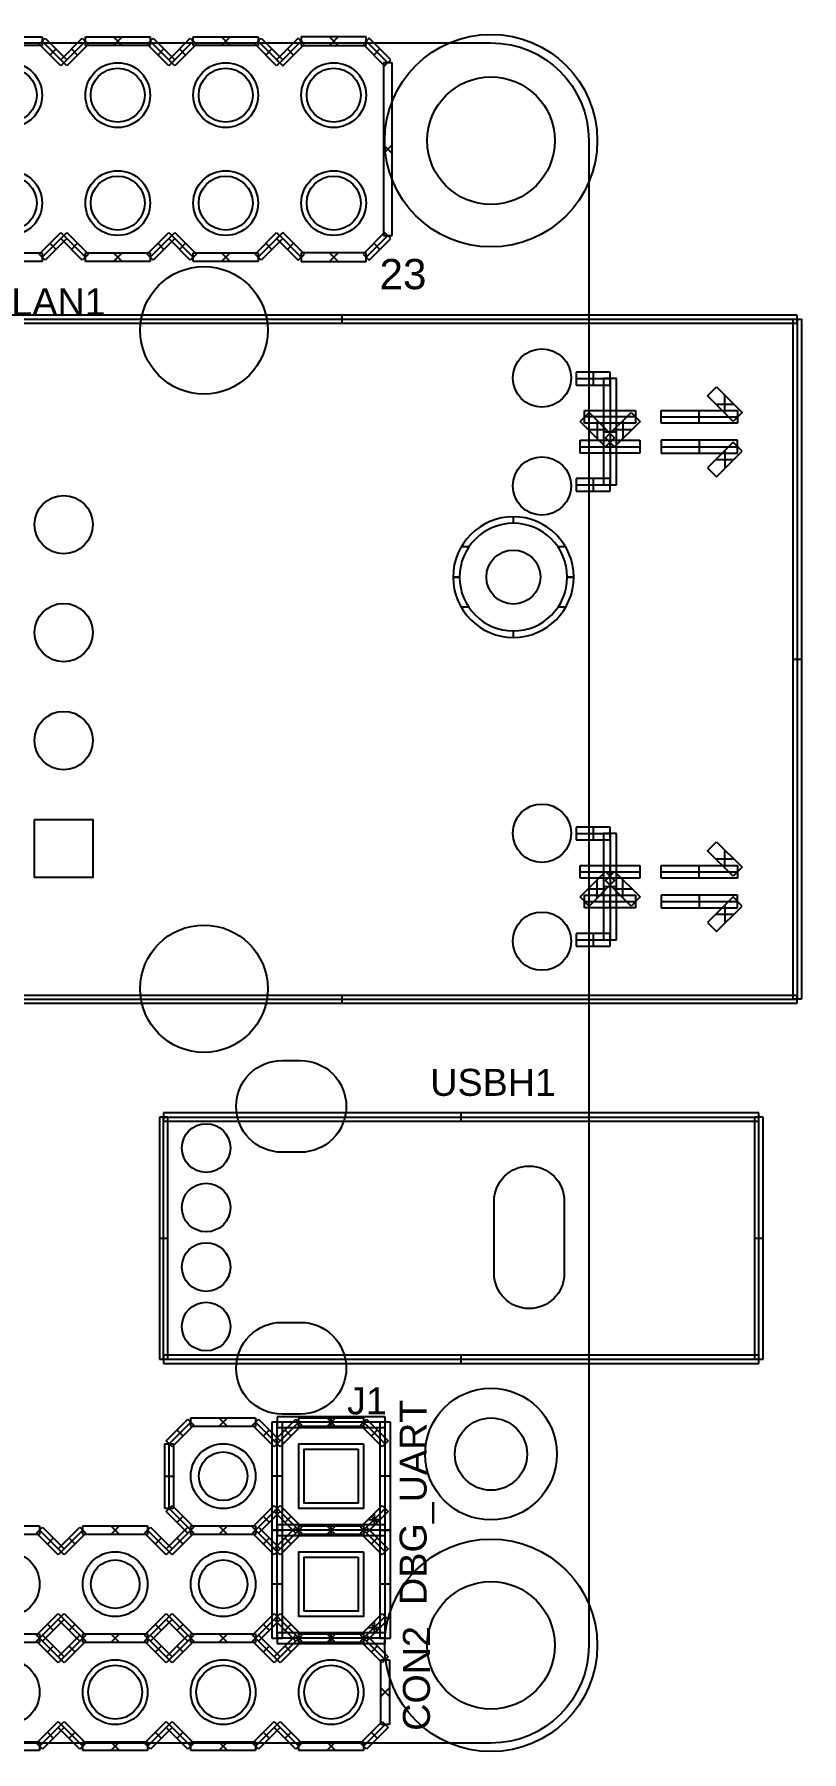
# Model space of a CAD drawing. Header units: millimetres. Extents: x -2.6 to 45, y -0.9 to 40.2.
# Drawn here: x 26.96 to 45.01, y -0.2 to 40.2 of the extents above; entities that cross this region are included whole.
import ezdxf

# ---------------------------------------------------------------- set-up
doc = ezdxf.new("R2010")
doc.units = ezdxf.units.MM
doc.header["$MEASUREMENT"] = 0
for name, color, linetype in [('BOT', 11, 'Continuous'), ('KEEPOUT', 13, 'Continuous'), ('SILK-TOP', 12, 'Continuous'), ('TOP', 1, 'Continuous')]:
    doc.layers.add(name, color=color, linetype=linetype)

msp = doc.modelspace()

# ---------------------------------------------------------------- linework, layer by layer
at = {"layer": 'BOT'}
for points in [[(26.962, 21.733), (28.334, 21.733), (28.334, 20.362), (26.962, 20.362), (26.962, 21.733)], [(34.702, 7.042), (34.702, 5.518), (33.178, 5.518), (33.178, 7.042), (34.702, 7.042)], [(34.702, 4.502), (34.702, 2.978), (33.178, 2.978), (33.178, 4.502), (34.702, 4.502)]]:
    msp.add_lwpolyline(points, dxfattribs=at)
for points in [[(32.784, 16.06), (33.216, 16.06, -1), (33.216, 13.901), (32.784, 13.901, -1), (32.784, 16.06)], [(37.774, 11.049), (37.774, 12.751, -1), (39.425, 12.751), (39.425, 11.049, -1), (37.774, 11.049)], [(32.784, 9.899), (33.216, 9.899, -1), (33.216, 7.74), (32.784, 7.74, -1), (32.784, 9.899)]]:
    msp.add_lwpolyline(points, format="xyb", dxfattribs=at)
for centre, radius in [((26.38, 38.77), 0.762), ((28.92, 38.77), 0.762), ((31.46, 38.77), 0.762), ((34, 38.77), 0.762), ((37.7, 37.7), 1.5), ((26.38, 36.23), 0.762), ((28.92, 36.23), 0.762), ((31.46, 36.23), 0.762), ((34, 36.23), 0.762), ((30.948, 33.237), 1.499), ((38.898, 32.117), 0.686), ((38.898, 29.577), 0.686), ((27.648, 28.667), 0.686), ((27.648, 26.127), 0.686), ((27.648, 23.587), 0.686), ((38.898, 21.407), 0.686), ((38.898, 18.867), 0.686), ((30.948, 17.747), 1.499), ((31, 14), 0.572), ((31, 12.6), 0.572), ((31, 11.2), 0.572), ((31, 9.8), 0.572), ((37.7, 6.8), 0.85), ((31.4, 6.28), 0.762), ((26.32, 3.74), 0.762), ((28.86, 3.74), 0.762), ((31.4, 3.74), 0.762), ((37.7, 2.3), 1.5), ((26.32, 1.2), 0.762), ((28.86, 1.2), 0.762), ((31.4, 1.2), 0.762), ((33.94, 1.2), 0.762)]:
    msp.add_circle(centre, radius, dxfattribs=at)
at = {"layer": 'KEEPOUT'}
for centre, radius in [((37.7, 37.7), 2.5), ((37.7, 6.8), 1.55), ((37.7, 2.3), 2.5)]:
    msp.add_circle(centre, radius, dxfattribs=at)
at = {"layer": 'SILK-TOP'}
for p, q in [((25.618, 40.142), (27.142, 40.142)), ((27.07, 39.968), (27.214, 40.112)), ((27.142, 40.142), (27.142, 39.938)), ((27.65, 39.532), (27.142, 40.04)), ((27.214, 40.112), (27.722, 39.604)), ((27.578, 39.604), (28.086, 40.112)), ((28.158, 40.04), (27.65, 39.532)), ((28.086, 40.112), (28.23, 39.968)), ((28.158, 39.938), (28.158, 40.142)), ((28.158, 40.142), (29.682, 40.142)), ((29.022, 39.938), (28.818, 40.142)), ((29.022, 40.142), (28.818, 39.938)), ((29.61, 39.968), (29.754, 40.112)), ((29.682, 40.142), (29.682, 39.938)), ((30.19, 39.532), (29.682, 40.04)), ((29.754, 40.112), (30.262, 39.604)), ((30.118, 39.604), (30.626, 40.112)), ((30.698, 40.04), (30.19, 39.532)), ((30.626, 40.112), (30.77, 39.968)), ((30.698, 39.938), (30.698, 40.142)), ((30.698, 40.142), (32.222, 40.142)), ((31.562, 39.938), (31.358, 40.142)), ((31.562, 40.142), (31.358, 39.938)), ((32.15, 39.968), (32.294, 40.112)), ((32.222, 40.142), (32.222, 39.938)), ((32.73, 39.532), (32.222, 40.04)), ((32.294, 40.112), (32.802, 39.604)), ((33.166, 40.112), (32.658, 39.604)), ((32.73, 39.532), (33.238, 40.04)), ((33.31, 39.968), (33.166, 40.112)), ((33.238, 40.142), (33.238, 39.938)), ((34.762, 40.142), (33.238, 40.142)), ((33.898, 39.938), (34.102, 40.142)), ((33.898, 40.142), (34.102, 39.938)), ((34.834, 40.112), (34.69, 39.968)), ((34.762, 39.938), (34.762, 40.142)), ((34.762, 40.04), (35.27, 39.532)), ((35.342, 39.604), (34.834, 40.112)), ((27.142, 39.938), (25.618, 39.938)), ((27.578, 39.46), (27.07, 39.968)), ((27.468, 39.858), (27.324, 39.714)), ((27.722, 39.604), (27.578, 39.46)), ((27.722, 39.46), (27.578, 39.604)), ((28.23, 39.968), (27.722, 39.46)), ((27.976, 39.714), (27.832, 39.858)), ((29.682, 39.938), (28.158, 39.938)), ((30.118, 39.46), (29.61, 39.968)), ((30.008, 39.858), (29.864, 39.714)), ((30.262, 39.604), (30.118, 39.46)), ((30.262, 39.46), (30.118, 39.604)), ((30.77, 39.968), (30.262, 39.46)), ((30.516, 39.714), (30.372, 39.858)), ((32.222, 39.938), (30.698, 39.938)), ((32.658, 39.46), (32.15, 39.968)), ((32.548, 39.858), (32.404, 39.714)), ((32.802, 39.604), (32.658, 39.46)), ((32.658, 39.604), (32.802, 39.46)), ((32.802, 39.46), (33.31, 39.968)), ((32.912, 39.858), (33.056, 39.714)), ((33.238, 39.938), (34.762, 39.938)), ((34.69, 39.968), (35.198, 39.46)), ((34.944, 39.714), (35.088, 39.858)), ((35.198, 39.46), (35.342, 39.604)), ((35.372, 39.532), (35.168, 39.532)), ((35.168, 39.532), (35.168, 35.468)), ((35.372, 35.468), (35.372, 39.532)), ((35.168, 37.398), (35.372, 37.602)), ((35.168, 37.602), (35.372, 37.398)), ((27.07, 35.032), (27.578, 35.54)), ((27.142, 34.96), (27.65, 35.468)), ((27.722, 35.396), (27.214, 34.888)), ((27.324, 35.286), (27.468, 35.142)), ((27.578, 35.396), (27.722, 35.54)), ((27.578, 35.54), (27.722, 35.396)), ((28.086, 34.888), (27.578, 35.396)), ((27.65, 35.468), (28.158, 34.96)), ((27.722, 35.54), (28.23, 35.032)), ((27.832, 35.142), (27.976, 35.286)), ((29.61, 35.032), (30.118, 35.54)), ((29.682, 34.96), (30.19, 35.468)), ((30.262, 35.396), (29.754, 34.888)), ((29.864, 35.286), (30.008, 35.142)), ((30.118, 35.396), (30.262, 35.54)), ((30.118, 35.54), (30.262, 35.396)), ((30.626, 34.888), (30.118, 35.396)), ((30.19, 35.468), (30.698, 34.96)), ((30.262, 35.54), (30.77, 35.032)), ((30.372, 35.142), (30.516, 35.286)), ((32.15, 35.032), (32.658, 35.54)), ((32.222, 34.96), (32.73, 35.468)), ((32.802, 35.396), (32.294, 34.888)), ((32.404, 35.286), (32.548, 35.142)), ((32.802, 35.54), (32.658, 35.396)), ((32.658, 35.54), (32.802, 35.396)), ((32.658, 35.396), (33.166, 34.888)), ((32.73, 35.468), (33.238, 34.96)), ((33.31, 35.032), (32.802, 35.54)), ((32.912, 35.142), (33.056, 35.286)), ((35.198, 35.54), (34.69, 35.032)), ((34.762, 34.96), (35.27, 35.468)), ((34.834, 34.888), (35.342, 35.396)), ((34.944, 35.286), (35.088, 35.142)), ((35.168, 35.468), (35.372, 35.468)), ((35.342, 35.396), (35.198, 35.54)), ((25.618, 35.062), (27.142, 35.062)), ((27.142, 34.858), (25.618, 34.858)), ((27.214, 34.888), (27.07, 35.032)), ((27.142, 35.062), (27.142, 34.858)), ((28.23, 35.032), (28.086, 34.888)), ((28.158, 34.858), (28.158, 35.062)), ((28.158, 35.062), (29.682, 35.062)), ((29.682, 34.858), (28.158, 34.858)), ((28.818, 35.062), (29.022, 34.858)), ((28.818, 34.858), (29.022, 35.062)), ((29.754, 34.888), (29.61, 35.032)), ((29.682, 35.062), (29.682, 34.858)), ((30.77, 35.032), (30.626, 34.888)), ((30.698, 34.858), (30.698, 35.062)), ((30.698, 35.062), (32.222, 35.062)), ((32.222, 34.858), (30.698, 34.858)), ((31.358, 35.062), (31.562, 34.858)), ((31.358, 34.858), (31.562, 35.062)), ((32.294, 34.888), (32.15, 35.032)), ((32.222, 35.062), (32.222, 34.858)), ((33.166, 34.888), (33.31, 35.032)), ((34.762, 35.062), (33.238, 35.062)), ((33.238, 35.062), (33.238, 34.858)), ((33.238, 34.858), (34.762, 34.858)), ((33.898, 34.858), (34.102, 35.062)), ((33.898, 35.062), (34.102, 34.858)), ((34.69, 35.032), (34.834, 34.888)), ((34.762, 34.858), (34.762, 35.062)), ((23.5, 33.601), (44.892, 33.601)), ((34.196, 33.401), (34.196, 33.601)), ((44.892, 33.601), (44.892, 33.401)), ((23.5, 33.501), (44.892, 33.501)), ((44.892, 33.401), (23.5, 33.401)), ((44.807, 17.499), (44.807, 33.501)), ((44.807, 33.501), (45.007, 33.501)), ((44.907, 17.499), (44.907, 33.501)), ((45.007, 33.501), (45.007, 17.499)), ((39.7, 32.25), (39.7, 31.95)), ((40.5, 32.25), (39.7, 32.25)), ((39.7, 32.1), (40.5, 32.1)), ((39.7, 31.95), (40.5, 31.95)), ((40.1, 32.25), (40.1, 31.95)), ((40.65, 32.1), (40.35, 32.1)), ((40.35, 32.1), (40.35, 29.6)), ((40.5, 31.95), (40.5, 32.25)), ((40.5, 32.1), (40.5, 29.6)), ((40.65, 29.6), (40.65, 32.1)), ((42.794, 31.694), (43.006, 31.906)), ((43.394, 31.094), (42.794, 31.694)), ((43.006, 31.906), (43.606, 31.306)), ((43.2, 31.288), (43.2, 31.712)), ((39.794, 31.094), (40.006, 31.306)), ((39.9, 31.05), (39.9, 31.35)), ((39.9, 31.35), (41.1, 31.35)), ((41.1, 31.2), (39.9, 31.2)), ((40.006, 31.306), (40.606, 30.706)), ((40.2, 31.112), (40.2, 30.688)), ((40.394, 30.706), (40.994, 31.306)), ((40.5, 31.35), (40.5, 31.05)), ((40.8, 31.112), (40.8, 30.688)), ((40.994, 31.306), (41.206, 31.094)), ((41.1, 31.35), (41.1, 31.05)), ((41.7, 31.05), (41.7, 31.35)), ((41.7, 31.35), (43.5, 31.35)), ((41.7, 31.2), (43.5, 31.2)), ((42.6, 31.05), (42.6, 31.35)), ((42.988, 31.5), (43.412, 31.5)), ((43.606, 31.306), (43.394, 31.094)), ((43.5, 31.35), (43.5, 31.05)), ((40.394, 30.494), (39.794, 31.094)), ((41.1, 31.05), (39.9, 31.05)), ((40.412, 30.9), (39.988, 30.9)), ((40.35, 30.85), (40.65, 30.85)), ((40.606, 30.706), (40.394, 30.494)), ((40.606, 30.494), (40.394, 30.706)), ((41.012, 30.9), (40.588, 30.9)), ((41.206, 31.094), (40.606, 30.494)), ((43.5, 31.05), (41.7, 31.05)), ((39.8, 30.35), (39.8, 30.65)), ((39.8, 30.65), (41.2, 30.65)), ((39.8, 30.5), (41.2, 30.5)), ((41.2, 30.35), (39.8, 30.35)), ((40.5, 30.35), (40.5, 30.65)), ((41.2, 30.65), (41.2, 30.35)), ((41.7, 30.65), (41.7, 30.35)), ((43.5, 30.65), (41.7, 30.65)), ((41.7, 30.5), (43.5, 30.5)), ((41.7, 30.35), (43.5, 30.35)), ((42.6, 30.65), (42.6, 30.35)), ((43.394, 30.606), (42.794, 30.006)), ((43.006, 29.794), (43.606, 30.394)), ((43.2, 30.412), (43.2, 29.988)), ((43.606, 30.394), (43.394, 30.606)), ((43.5, 30.35), (43.5, 30.65)), ((42.794, 30.006), (43.006, 29.794)), ((42.988, 30.2), (43.412, 30.2)), ((40.5, 29.75), (39.7, 29.75)), ((39.7, 29.75), (39.7, 29.45)), ((39.7, 29.6), (40.5, 29.6)), ((40.1, 29.75), (40.1, 29.45)), ((40.35, 29.6), (40.65, 29.6)), ((40.5, 29.45), (40.5, 29.75)), ((39.7, 29.45), (40.5, 29.45)), ((38.227, 28.698), (38.227, 28.851)), ((37.178, 28.141), (36.998, 28.141)), ((39.456, 28.141), (39.276, 28.141)), ((36.961, 27.432), (36.808, 27.432)), ((36.808, 27.432), (36.961, 27.432)), ((39.646, 27.432), (39.493, 27.432)), ((39.493, 27.432), (39.646, 27.432)), ((37.178, 26.723), (36.998, 26.723)), ((39.456, 26.723), (39.276, 26.723)), ((38.227, 26.013), (38.227, 26.166)), ((44.807, 25.5), (45.007, 25.5)), ((39.7, 21.55), (39.7, 21.25)), ((40.5, 21.55), (39.7, 21.55)), ((40.1, 21.55), (40.1, 21.25)), ((40.5, 21.25), (40.5, 21.55)), ((39.7, 21.4), (40.5, 21.4)), ((39.7, 21.25), (40.5, 21.25)), ((40.65, 21.4), (40.35, 21.4)), ((40.35, 21.4), (40.35, 18.9)), ((40.5, 21.4), (40.5, 18.9)), ((40.65, 18.9), (40.65, 21.4)), ((42.794, 20.994), (43.006, 21.206)), ((43.006, 21.206), (43.606, 20.606)), ((43.2, 20.588), (43.2, 21.012)), ((39.8, 20.35), (39.8, 20.65)), ((39.8, 20.65), (41.2, 20.65)), ((40.5, 20.35), (40.5, 20.65)), ((41.2, 20.65), (41.2, 20.35)), ((41.7, 20.35), (41.7, 20.65)), ((41.7, 20.65), (43.5, 20.65)), ((42.6, 20.35), (42.6, 20.65)), ((43.394, 20.394), (42.794, 20.994)), ((42.988, 20.8), (43.412, 20.8)), ((43.606, 20.606), (43.394, 20.394)), ((43.5, 20.65), (43.5, 20.35)), ((39.794, 19.906), (40.394, 20.506)), ((39.8, 20.5), (41.2, 20.5)), ((41.2, 20.35), (39.8, 20.35)), ((40.606, 20.294), (40.006, 19.694)), ((40.2, 19.888), (40.2, 20.312)), ((40.394, 20.294), (40.606, 20.506)), ((40.394, 20.506), (40.606, 20.294)), ((40.994, 19.694), (40.394, 20.294)), ((40.606, 20.506), (41.206, 19.906)), ((40.8, 19.888), (40.8, 20.312)), ((41.7, 20.5), (43.5, 20.5)), ((43.5, 20.35), (41.7, 20.35)), ((40.006, 19.694), (39.794, 19.906)), ((39.9, 19.65), (39.9, 19.95)), ((39.9, 19.95), (41.1, 19.95)), ((39.9, 19.8), (41.1, 19.8)), ((39.988, 20.1), (40.412, 20.1)), ((40.35, 20.15), (40.65, 20.15)), ((40.5, 19.65), (40.5, 19.95)), ((40.588, 20.1), (41.012, 20.1)), ((41.206, 19.906), (40.994, 19.694)), ((41.1, 19.95), (41.1, 19.65)), ((41.7, 19.95), (41.7, 19.65)), ((43.5, 19.95), (41.7, 19.95)), ((41.7, 19.8), (43.5, 19.8)), ((42.6, 19.95), (42.6, 19.65)), ((43.394, 19.906), (42.794, 19.306)), ((43.606, 19.694), (43.394, 19.906)), ((43.5, 19.65), (43.5, 19.95)), ((41.1, 19.65), (39.9, 19.65)), ((41.7, 19.65), (43.5, 19.65)), ((42.988, 19.5), (43.412, 19.5)), ((43.006, 19.094), (43.606, 19.694)), ((43.2, 19.712), (43.2, 19.288)), ((40.5, 19.05), (39.7, 19.05)), ((39.7, 19.05), (39.7, 18.75)), ((40.1, 19.05), (40.1, 18.75)), ((40.5, 18.75), (40.5, 19.05)), ((42.794, 19.306), (43.006, 19.094)), ((39.7, 18.9), (40.5, 18.9)), ((39.7, 18.75), (40.5, 18.75)), ((40.35, 18.9), (40.65, 18.9)), ((23.5, 17.599), (44.892, 17.599)), ((23.5, 17.499), (44.892, 17.499)), ((44.892, 17.399), (23.5, 17.399)), ((34.196, 17.399), (34.196, 17.599)), ((45.007, 17.499), (44.807, 17.499)), ((44.892, 17.599), (44.892, 17.399)), ((30.1, 14.73), (29.9, 14.73)), ((29.9, 14.73), (29.9, 9.03)), ((30, 14.83), (30, 14.63)), ((44, 14.83), (30, 14.83)), ((30, 9.03), (30, 14.73)), ((30, 14.73), (44, 14.73)), ((30, 14.63), (44, 14.63)), ((30.1, 9.03), (30.1, 14.73)), ((37, 14.63), (37, 14.83)), ((44.1, 14.73), (43.9, 14.73)), ((43.9, 14.73), (43.9, 9.03)), ((44, 14.63), (44, 14.83)), ((44, 9.03), (44, 14.73)), ((44.1, 9.03), (44.1, 14.73)), ((29.9, 11.88), (30.1, 11.88)), ((43.9, 11.88), (44.1, 11.88)), ((29.9, 9.03), (30.1, 9.03)), ((44, 9.13), (30, 9.13)), ((30, 9.13), (30, 8.93)), ((30, 9.03), (44, 9.03)), ((30, 8.93), (44, 8.93)), ((37, 8.93), (37, 9.13)), ((43.9, 9.03), (44.1, 9.03)), ((44, 8.93), (44, 9.13)), ((32.67, 7.677), (32.67, 7.423)), ((35.21, 7.677), (32.67, 7.677)), ((33.94, 7.423), (33.94, 7.677)), ((35.21, 7.423), (35.21, 7.677)), ((30.058, 7.114), (30.566, 7.622)), ((30.638, 7.55), (30.13, 7.042)), ((30.71, 7.478), (30.202, 6.97)), ((30.456, 7.224), (30.312, 7.368)), ((30.566, 7.622), (30.71, 7.478)), ((30.638, 7.448), (30.638, 7.652)), ((30.638, 7.652), (32.162, 7.652)), ((32.162, 7.448), (30.638, 7.448)), ((31.502, 7.448), (31.298, 7.652)), ((31.502, 7.652), (31.298, 7.448)), ((32.09, 7.478), (32.234, 7.622)), ((32.598, 6.97), (32.09, 7.478)), ((32.162, 7.652), (32.162, 7.448)), ((32.67, 7.042), (32.162, 7.55)), ((32.234, 7.622), (32.742, 7.114)), ((32.488, 7.368), (32.344, 7.224)), ((32.797, 7.55), (32.543, 7.55)), ((32.543, 7.55), (32.543, 5.01)), ((32.598, 7.114), (33.106, 7.622)), ((33.178, 7.55), (32.67, 7.042)), ((32.67, 5.01), (32.67, 7.55)), ((35.21, 7.55), (32.67, 7.55)), ((32.67, 7.423), (35.21, 7.423)), ((33.25, 7.478), (32.742, 6.97)), ((32.797, 5.01), (32.797, 7.55)), ((32.996, 7.224), (32.852, 7.368)), ((33.106, 7.622), (33.25, 7.478)), ((33.178, 7.448), (33.178, 7.652)), ((33.178, 7.652), (34.702, 7.652)), ((34.702, 7.448), (33.178, 7.448)), ((34.042, 7.448), (33.838, 7.652)), ((34.042, 7.652), (33.838, 7.448)), ((34.63, 7.478), (34.774, 7.622)), ((35.138, 6.97), (34.63, 7.478)), ((34.702, 7.652), (34.702, 7.448)), ((35.21, 7.042), (34.702, 7.55)), ((34.774, 7.622), (35.282, 7.114)), ((35.028, 7.368), (34.884, 7.224)), ((35.337, 7.55), (35.083, 7.55)), ((35.083, 7.55), (35.083, 5.01)), ((35.21, 5.01), (35.21, 7.55)), ((35.337, 5.01), (35.337, 7.55)), ((30.028, 7.042), (30.232, 7.042)), ((30.028, 5.518), (30.028, 7.042)), ((30.202, 6.97), (30.058, 7.114)), ((30.13, 5.518), (30.13, 7.042)), ((30.232, 7.042), (30.232, 5.518)), ((32.742, 7.114), (32.598, 6.97)), ((32.742, 6.97), (32.598, 7.114)), ((35.282, 7.114), (35.138, 6.97)), ((30.028, 6.28), (30.232, 6.28)), ((32.797, 6.28), (32.543, 6.28)), ((35.337, 6.28), (35.083, 6.28)), ((30.232, 5.518), (30.028, 5.518)), ((30.058, 5.446), (30.202, 5.59)), ((30.566, 4.938), (30.058, 5.446)), ((30.13, 5.518), (30.638, 5.01)), ((30.202, 5.59), (30.71, 5.082)), ((30.312, 5.192), (30.456, 5.336)), ((32.09, 5.082), (32.598, 5.59)), ((32.162, 5.01), (32.67, 5.518)), ((32.742, 5.446), (32.234, 4.938)), ((32.344, 5.336), (32.488, 5.192)), ((32.598, 5.446), (32.742, 5.59)), ((32.598, 5.59), (32.742, 5.446)), ((33.106, 4.938), (32.598, 5.446)), ((32.67, 5.518), (33.178, 5.01)), ((32.742, 5.59), (33.25, 5.082)), ((32.852, 5.192), (32.996, 5.336)), ((34.63, 5.082), (35.138, 5.59)), ((34.63, 5.082), (35.138, 5.59)), ((34.702, 5.01), (35.21, 5.518)), ((35.282, 5.446), (34.774, 4.938)), ((35.282, 5.446), (34.774, 4.938)), ((34.812, 5.264), (35.1, 5.264)), ((34.884, 5.336), (35.028, 5.192)), ((34.956, 5.12), (34.956, 5.408)), ((35.138, 5.59), (35.282, 5.446)), ((35.138, 5.59), (35.282, 5.446)), ((25.558, 5.112), (27.082, 5.112)), ((27.082, 4.908), (25.558, 4.908)), ((27.01, 4.938), (27.154, 5.082)), ((27.518, 4.43), (27.01, 4.938)), ((27.082, 5.112), (27.082, 4.908)), ((27.59, 4.502), (27.082, 5.01)), ((27.154, 5.082), (27.662, 4.574)), ((27.518, 4.574), (28.026, 5.082)), ((28.098, 5.01), (27.59, 4.502)), ((28.17, 4.938), (27.662, 4.43)), ((28.026, 5.082), (28.17, 4.938)), ((28.098, 4.908), (28.098, 5.112)), ((28.098, 5.112), (29.622, 5.112)), ((29.622, 4.908), (28.098, 4.908)), ((28.962, 4.908), (28.758, 5.112)), ((28.962, 5.112), (28.758, 4.908)), ((29.55, 4.938), (29.694, 5.082)), ((30.058, 4.43), (29.55, 4.938)), ((29.622, 5.112), (29.622, 4.908)), ((30.13, 4.502), (29.622, 5.01)), ((29.694, 5.082), (30.202, 4.574)), ((30.058, 4.574), (30.566, 5.082)), ((30.638, 5.01), (30.13, 4.502)), ((30.71, 4.938), (30.202, 4.43)), ((30.71, 5.082), (30.566, 4.938)), ((30.566, 5.082), (30.71, 4.938)), ((30.638, 4.908), (30.638, 5.112)), ((30.638, 5.112), (32.162, 5.112)), ((30.638, 4.908), (30.638, 5.112)), ((30.638, 5.112), (32.162, 5.112)), ((32.162, 4.908), (30.638, 4.908)), ((32.162, 4.908), (30.638, 4.908)), ((31.298, 5.112), (31.502, 4.908)), ((31.298, 4.908), (31.502, 5.112)), ((31.502, 4.908), (31.298, 5.112)), ((31.502, 5.112), (31.298, 4.908)), ((32.234, 4.938), (32.09, 5.082)), ((32.09, 4.938), (32.234, 5.082)), ((32.598, 4.43), (32.09, 4.938)), ((32.162, 5.112), (32.162, 4.908)), ((32.162, 5.112), (32.162, 4.908)), ((32.67, 4.502), (32.162, 5.01)), ((32.234, 5.082), (32.742, 4.574)), ((32.543, 5.01), (32.797, 5.01)), ((32.797, 5.01), (32.543, 5.01)), ((32.543, 5.01), (32.543, 2.47)), ((32.598, 4.574), (33.106, 5.082)), ((35.21, 5.137), (32.67, 5.137)), ((32.67, 5.137), (32.67, 4.883)), ((32.67, 5.137), (32.67, 4.883)), ((35.21, 5.137), (32.67, 5.137)), ((35.21, 5.01), (32.67, 5.01)), ((33.178, 5.01), (32.67, 4.502)), ((32.67, 2.47), (32.67, 5.01)), ((35.21, 5.01), (32.67, 5.01)), ((32.67, 4.883), (35.21, 4.883)), ((32.67, 4.883), (35.21, 4.883)), ((33.25, 4.938), (32.742, 4.43)), ((32.797, 2.47), (32.797, 5.01)), ((33.25, 5.082), (33.106, 4.938)), ((33.106, 5.082), (33.25, 4.938)), ((33.178, 4.908), (33.178, 5.112)), ((33.178, 5.112), (34.702, 5.112)), ((33.178, 4.908), (33.178, 5.112)), ((33.178, 5.112), (34.702, 5.112)), ((34.702, 4.908), (33.178, 4.908)), ((34.702, 4.908), (33.178, 4.908)), ((33.838, 5.112), (34.042, 4.908)), ((33.838, 4.908), (34.042, 5.112)), ((34.042, 4.908), (33.838, 5.112)), ((34.042, 5.112), (33.838, 4.908)), ((33.94, 4.883), (33.94, 5.137)), ((33.94, 4.883), (33.94, 5.137)), ((34.774, 4.938), (34.63, 5.082)), ((34.774, 4.938), (34.63, 5.082)), ((34.63, 4.938), (34.774, 5.082)), ((35.138, 4.43), (34.63, 4.938)), ((34.702, 5.112), (34.702, 4.908)), ((34.702, 5.112), (34.702, 4.908)), ((35.21, 4.502), (34.702, 5.01)), ((34.774, 5.082), (35.282, 4.574)), ((35.083, 5.01), (35.337, 5.01)), ((35.337, 5.01), (35.083, 5.01)), ((35.083, 5.01), (35.083, 2.47)), ((35.21, 4.883), (35.21, 5.137)), ((35.21, 4.883), (35.21, 5.137)), ((35.21, 2.47), (35.21, 5.01)), ((35.337, 2.47), (35.337, 5.01)), ((27.408, 4.828), (27.264, 4.684)), ((27.662, 4.574), (27.518, 4.43)), ((27.662, 4.43), (27.518, 4.574)), ((27.916, 4.684), (27.772, 4.828)), ((29.948, 4.828), (29.804, 4.684)), ((30.202, 4.574), (30.058, 4.43)), ((30.202, 4.43), (30.058, 4.574)), ((30.456, 4.684), (30.312, 4.828)), ((32.488, 4.828), (32.344, 4.684)), ((32.742, 4.574), (32.598, 4.43)), ((32.742, 4.43), (32.598, 4.574)), ((32.996, 4.684), (32.852, 4.828)), ((35.028, 4.828), (34.884, 4.684)), ((35.282, 4.574), (35.138, 4.43)), ((32.797, 3.74), (32.543, 3.74)), ((35.337, 3.74), (35.083, 3.74)), ((27.01, 2.542), (27.518, 3.05)), ((27.082, 2.47), (27.59, 2.978)), ((27.662, 2.906), (27.154, 2.398)), ((27.518, 2.906), (27.662, 3.05)), ((27.518, 3.05), (27.662, 2.906)), ((28.026, 2.398), (27.518, 2.906)), ((27.59, 2.978), (28.098, 2.47)), ((27.662, 3.05), (28.17, 2.542)), ((29.55, 2.542), (30.058, 3.05)), ((29.622, 2.47), (30.13, 2.978)), ((30.202, 2.906), (29.694, 2.398)), ((30.058, 2.906), (30.202, 3.05)), ((30.058, 3.05), (30.202, 2.906)), ((30.566, 2.398), (30.058, 2.906)), ((30.13, 2.978), (30.638, 2.47)), ((30.202, 3.05), (30.71, 2.542)), ((32.09, 2.542), (32.598, 3.05)), ((32.162, 2.47), (32.67, 2.978)), ((32.742, 2.906), (32.234, 2.398)), ((32.598, 2.906), (32.742, 3.05)), ((32.598, 3.05), (32.742, 2.906)), ((33.106, 2.398), (32.598, 2.906)), ((32.67, 2.978), (33.178, 2.47)), ((32.742, 3.05), (33.25, 2.542)), ((34.63, 2.542), (35.138, 3.05)), ((34.63, 2.542), (35.138, 3.05)), ((34.702, 2.47), (35.21, 2.978)), ((35.282, 2.906), (34.774, 2.398)), ((35.282, 2.906), (34.774, 2.398)), ((34.956, 2.58), (34.956, 2.868)), ((35.138, 3.05), (35.282, 2.906)), ((35.138, 3.05), (35.282, 2.906)), ((25.558, 2.572), (27.082, 2.572)), ((25.558, 2.572), (27.082, 2.572)), ((27.154, 2.398), (27.01, 2.542)), ((27.01, 2.398), (27.154, 2.542)), ((27.082, 2.572), (27.082, 2.368)), ((27.082, 2.572), (27.082, 2.368)), ((27.59, 1.962), (27.082, 2.47)), ((27.154, 2.542), (27.662, 2.034)), ((27.264, 2.796), (27.408, 2.652)), ((27.518, 2.034), (28.026, 2.542)), ((28.098, 2.47), (27.59, 1.962)), ((27.772, 2.652), (27.916, 2.796)), ((28.17, 2.542), (28.026, 2.398)), ((28.026, 2.542), (28.17, 2.398)), ((28.098, 2.368), (28.098, 2.572)), ((28.098, 2.572), (29.622, 2.572)), ((28.098, 2.368), (28.098, 2.572)), ((28.098, 2.572), (29.622, 2.572)), ((28.758, 2.572), (28.962, 2.368)), ((28.758, 2.368), (28.962, 2.572)), ((28.962, 2.368), (28.758, 2.572)), ((28.962, 2.572), (28.758, 2.368)), ((29.694, 2.398), (29.55, 2.542)), ((29.55, 2.398), (29.694, 2.542)), ((29.622, 2.572), (29.622, 2.368)), ((29.622, 2.572), (29.622, 2.368)), ((30.13, 1.962), (29.622, 2.47)), ((29.694, 2.542), (30.202, 2.034)), ((29.804, 2.796), (29.948, 2.652)), ((30.058, 2.034), (30.566, 2.542)), ((30.638, 2.47), (30.13, 1.962)), ((30.312, 2.652), (30.456, 2.796)), ((30.71, 2.542), (30.566, 2.398)), ((30.566, 2.542), (30.71, 2.398)), ((30.638, 2.368), (30.638, 2.572)), ((30.638, 2.572), (32.162, 2.572)), ((30.638, 2.368), (30.638, 2.572)), ((30.638, 2.572), (32.162, 2.572)), ((31.298, 2.572), (31.502, 2.368)), ((31.298, 2.368), (31.502, 2.572)), ((31.502, 2.368), (31.298, 2.572)), ((31.502, 2.572), (31.298, 2.368)), ((32.234, 2.398), (32.09, 2.542)), ((32.09, 2.398), (32.234, 2.542)), ((32.162, 2.572), (32.162, 2.368)), ((32.162, 2.572), (32.162, 2.368)), ((32.67, 1.962), (32.162, 2.47)), ((32.234, 2.542), (32.742, 2.034)), ((32.344, 2.796), (32.488, 2.652)), ((32.543, 2.47), (32.797, 2.47)), ((32.598, 2.034), (33.106, 2.542)), ((35.21, 2.597), (32.67, 2.597)), ((32.67, 2.597), (32.67, 2.343)), ((35.21, 2.47), (32.67, 2.47)), ((32.67, 1.962), (33.178, 2.47)), ((32.852, 2.652), (32.996, 2.796)), ((33.25, 2.542), (33.106, 2.398)), ((33.106, 2.542), (33.25, 2.398)), ((33.178, 2.368), (33.178, 2.572)), ((33.178, 2.572), (34.702, 2.572)), ((33.178, 2.368), (33.178, 2.572)), ((33.178, 2.572), (34.702, 2.572)), ((33.838, 2.572), (34.042, 2.368)), ((33.838, 2.368), (34.042, 2.572)), ((33.838, 2.572), (34.042, 2.368)), ((33.838, 2.368), (34.042, 2.572)), ((33.94, 2.343), (33.94, 2.597)), ((34.774, 2.398), (34.63, 2.542)), ((34.774, 2.398), (34.63, 2.542)), ((34.63, 2.398), (34.774, 2.542)), ((34.702, 2.572), (34.702, 2.368)), ((34.702, 2.572), (34.702, 2.368)), ((34.702, 2.47), (35.21, 1.962)), ((34.774, 2.542), (35.282, 2.034)), ((34.812, 2.724), (35.1, 2.724)), ((34.884, 2.796), (35.028, 2.652)), ((35.083, 2.47), (35.337, 2.47)), ((35.21, 2.343), (35.21, 2.597)), ((27.082, 2.368), (25.558, 2.368)), ((27.082, 2.368), (25.558, 2.368)), ((27.518, 1.89), (27.01, 2.398)), ((27.408, 2.288), (27.264, 2.144)), ((27.662, 2.034), (27.518, 1.89)), ((27.662, 1.89), (27.518, 2.034)), ((28.17, 2.398), (27.662, 1.89)), ((27.916, 2.144), (27.772, 2.288)), ((29.622, 2.368), (28.098, 2.368)), ((29.622, 2.368), (28.098, 2.368)), ((30.058, 1.89), (29.55, 2.398)), ((29.948, 2.288), (29.804, 2.144)), ((30.202, 2.034), (30.058, 1.89)), ((30.202, 1.89), (30.058, 2.034)), ((30.71, 2.398), (30.202, 1.89)), ((30.456, 2.144), (30.312, 2.288)), ((32.162, 2.368), (30.638, 2.368)), ((32.162, 2.368), (30.638, 2.368)), ((32.598, 1.89), (32.09, 2.398)), ((32.488, 2.288), (32.344, 2.144)), ((32.742, 2.034), (32.598, 1.89)), ((32.742, 1.89), (32.598, 2.034)), ((32.67, 2.343), (35.21, 2.343)), ((33.25, 2.398), (32.742, 1.89)), ((32.852, 2.288), (32.996, 2.144)), ((34.702, 2.368), (33.178, 2.368)), ((34.702, 2.368), (33.178, 2.368)), ((35.138, 1.89), (34.63, 2.398)), ((34.884, 2.144), (35.028, 2.288)), ((35.282, 2.034), (35.138, 1.89)), ((35.108, 0.438), (35.108, 1.962)), ((35.108, 1.962), (35.312, 1.962)), ((35.312, 1.962), (35.312, 0.438)), ((35.108, 1.302), (35.312, 1.098)), ((35.108, 1.098), (35.312, 1.302)), ((27.01, 0.002), (27.518, 0.51)), ((27.082, -0.07), (27.59, 0.438)), ((27.518, 0.366), (27.662, 0.51)), ((27.518, 0.51), (27.662, 0.366)), ((27.59, 0.438), (28.098, -0.07)), ((27.662, 0.51), (28.17, 0.002)), ((29.55, 0.002), (30.058, 0.51)), ((29.622, -0.07), (30.13, 0.438)), ((30.058, 0.366), (30.202, 0.51)), ((30.058, 0.51), (30.202, 0.366)), ((30.13, 0.438), (30.638, -0.07)), ((30.202, 0.51), (30.71, 0.002)), ((32.09, 0.002), (32.598, 0.51)), ((32.162, -0.07), (32.67, 0.438)), ((32.598, 0.51), (32.742, 0.366)), ((32.598, 0.366), (32.742, 0.51)), ((32.67, 0.438), (33.178, -0.07)), ((32.742, 0.51), (33.25, 0.002)), ((34.63, 0.002), (35.138, 0.51)), ((34.702, -0.07), (35.21, 0.438)), ((35.312, 0.438), (35.108, 0.438)), ((35.138, 0.51), (35.282, 0.366)), ((25.558, 0.032), (27.082, 0.032)), ((27.154, -0.142), (27.01, 0.002)), ((27.082, 0.032), (27.082, -0.172)), ((27.662, 0.366), (27.154, -0.142)), ((27.264, 0.256), (27.408, 0.112)), ((28.026, -0.142), (27.518, 0.366)), ((27.772, 0.112), (27.916, 0.256)), ((28.17, 0.002), (28.026, -0.142)), ((28.098, -0.172), (28.098, 0.032)), ((28.098, 0.032), (29.622, 0.032)), ((28.758, 0.032), (28.962, -0.172)), ((28.758, -0.172), (28.962, 0.032)), ((29.694, -0.142), (29.55, 0.002)), ((29.622, 0.032), (29.622, -0.172)), ((30.202, 0.366), (29.694, -0.142)), ((29.804, 0.256), (29.948, 0.112)), ((30.566, -0.142), (30.058, 0.366)), ((30.312, 0.112), (30.456, 0.256)), ((30.71, 0.002), (30.566, -0.142)), ((30.638, -0.172), (30.638, 0.032)), ((30.638, 0.032), (32.162, 0.032)), ((31.298, 0.032), (31.502, -0.172)), ((31.298, -0.172), (31.502, 0.032)), ((32.234, -0.142), (32.09, 0.002)), ((32.162, 0.032), (32.162, -0.172)), ((32.742, 0.366), (32.234, -0.142)), ((32.344, 0.256), (32.488, 0.112)), ((33.106, -0.142), (32.598, 0.366)), ((32.852, 0.112), (32.996, 0.256)), ((33.25, 0.002), (33.106, -0.142)), ((33.178, -0.172), (33.178, 0.032)), ((33.178, 0.032), (34.702, 0.032)), ((33.838, 0.032), (34.042, -0.172)), ((33.838, -0.172), (34.042, 0.032)), ((34.774, -0.142), (34.63, 0.002)), ((34.702, 0.032), (34.702, -0.172)), ((35.282, 0.366), (34.774, -0.142)), ((34.884, 0.256), (35.028, 0.112)), ((27.082, -0.172), (25.558, -0.172)), ((29.622, -0.172), (28.098, -0.172)), ((32.162, -0.172), (30.638, -0.172)), ((34.702, -0.172), (33.178, -0.172))]:
    msp.add_line(p, q, dxfattribs=at)
for radius, start, end in [(1.419, 0, 180), (1.266, 0, 180), (1.419, 180, 0), (1.266, 180, 0)]:
    msp.add_arc((38.227, 27.432), radius, start, end, dxfattribs=at)
at = {"layer": 'TOP'}
for points in [[(0, 2.3), (0, 37.7, -0.414213), (2.3, 40), (37.7, 40, -0.414213), (40, 37.7), (40, 2.3, -0.414213), (37.7, 0), (2.3, 0, -0.414212), (0, 2.3)], [(32.784, 16.06), (33.216, 16.06, -1), (33.216, 13.901), (32.784, 13.901, -1), (32.784, 16.06)], [(37.774, 11.049), (37.774, 12.751, -1), (39.425, 12.751), (39.425, 11.049, -1), (37.774, 11.049)], [(32.784, 9.899), (33.216, 9.899, -1), (33.216, 7.74), (32.784, 7.74, -1), (32.784, 9.899)]]:
    msp.add_lwpolyline(points, format="xyb", dxfattribs=at)
for points in [[(26.962, 21.733), (28.334, 21.733), (28.334, 20.362), (26.962, 20.362), (26.962, 21.733)], [(34.575, 6.915), (34.575, 5.645), (33.305, 5.645), (33.305, 6.915), (34.575, 6.915)], [(34.575, 4.375), (34.575, 3.105), (33.305, 3.105), (33.305, 4.375), (34.575, 4.375)]]:
    msp.add_lwpolyline(points, dxfattribs=at)
for centre, radius in [((26.38, 38.77), 0.635), ((28.92, 38.77), 0.635), ((31.46, 38.77), 0.635), ((34, 38.77), 0.635), ((26.38, 36.23), 0.635), ((28.92, 36.23), 0.635), ((31.46, 36.23), 0.635), ((34, 36.23), 0.635), ((30.948, 33.237), 1.499), ((38.898, 32.117), 0.686), ((38.898, 29.577), 0.686), ((27.648, 28.667), 0.686), ((38.227, 27.432), 0.635), ((27.648, 26.127), 0.686), ((27.648, 23.587), 0.686), ((38.898, 21.407), 0.686), ((38.898, 18.867), 0.686), ((30.948, 17.747), 1.499), ((31, 14), 0.572), ((31, 12.6), 0.572), ((31, 11.2), 0.572), ((31, 9.8), 0.572), ((37.7, 6.8), 0.85), ((31.4, 6.28), 0.572), ((28.86, 3.74), 0.572), ((31.4, 3.74), 0.572), ((28.86, 1.2), 0.635), ((31.4, 1.2), 0.635), ((33.94, 1.2), 0.635)]:
    msp.add_circle(centre, radius, dxfattribs=at)

# ---------------------------------------------------------------- texts
at = {"layer": 'SILK-TOP', "attachment_point": 7, "line_spacing_factor": 0.963855}
for s, insert, char_height, width in [('\\fArial;23', (35.077, 34.195), 0.7112, 1.73944), ('\\fArial;LAN1', (26.416, 33.592), 0.635, 2.61268), ('\\fArial;USBH1', (36.271, 15.219), 0.635, 3.33566), ('\\fArial;J1', (34.315, 7.726), 0.635, 1.38093)]:
    msp.add_mtext(s, dxfattribs=dict(at, insert=insert, char_height=char_height, width=width))
at = {"layer": 'SILK-TOP', "char_height": 0.635, "attachment_point": 7, "rotation": 90, "line_spacing_factor": 0.963855}
for s, insert, width in [('\\fArial;DBG_UART', (36.369, 3.251), 5.3363), ('\\fArial;CON2', (36.272, 0.29), 2.99139)]:
    msp.add_mtext(s, dxfattribs=dict(at, insert=insert, width=width))

doc.saveas('drawing.dxf')
